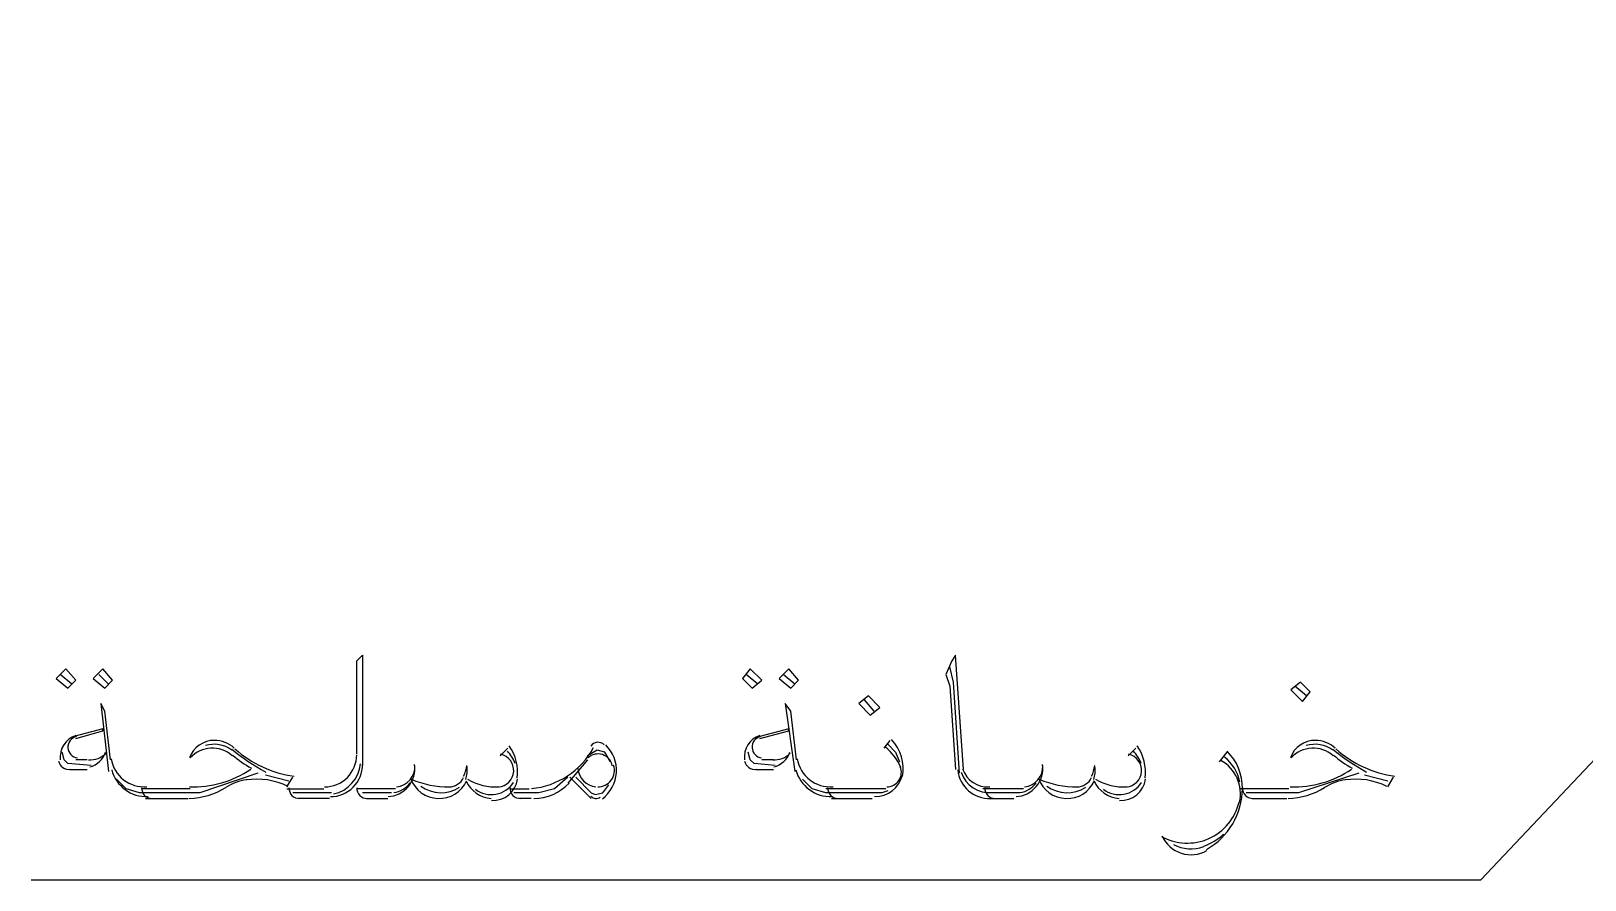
# Model space of a CAD drawing. Header units: millimetres. Extents: x -23396 to 106750, y 116 to 66281.
# Drawn here: x 88015 to 89473, y 37869 to 38666 of the extents above; entities that cross this region are included whole.
import ezdxf

# ---------------------------------------------------------------- set-up
doc = ezdxf.new("R2010")
doc.units = ezdxf.units.MM

# ---------------------------------------------------------------- blocks, each defined once
blk = doc.blocks.new('u14 shaft')
at = {"color": 0}
for p, q in [((-8301.466, -604.8), (-7427.316, 322.29)), ((-9529.166, -365.635), (-9522.816, -359.3)), ((-9529.166, -467.2), (-9529.166, -365.635)), ((-9522.816, -359.3), (-9522.816, -479.95)), ((-8879.316, -365.635), (-8885.666, -380.45)), ((-8877.216, -388.935), (-8881.466, -371.985)), ((-8875.116, -359.3), (-8879.316, -365.635)), ((-8866.616, -484.15), (-8875.116, -359.3)), ((-9846.666, -374.115), (-9857.216, -384.65)), ((-9857.216, -384.65), (-9844.516, -395.265)), ((-9840.316, -391), (-9853.016, -380.45)), ((-9836.066, -386.78), (-9846.666, -374.115)), ((-9844.516, -395.265), (-9836.066, -386.78)), ((-9806.416, -374.115), (-9817.016, -384.65)), ((-9817.016, -384.65), (-9804.316, -395.265)), ((-9800.066, -391), (-9810.666, -380.45)), ((-9795.866, -386.78), (-9806.416, -374.115)), ((-9804.316, -395.265), (-9795.866, -386.78)), ((-9099.466, -374.115), (-9107.916, -384.65)), ((-9107.916, -384.65), (-9097.366, -395.265)), ((-9091.016, -391), (-9103.716, -380.45)), ((-9086.766, -386.78), (-9099.466, -374.115)), ((-9097.366, -395.265), (-9086.766, -386.78)), ((-9057.116, -374.115), (-9067.716, -384.65)), ((-9067.716, -384.65), (-9055.016, -395.265)), ((-9050.766, -391), (-9063.466, -380.45)), ((-9046.566, -386.78), (-9057.116, -374.115)), ((-9055.016, -395.265), (-9046.566, -386.78)), ((-8885.666, -380.45), (-8881.466, -393.13)), ((-8870.866, -488.345), (-8877.216, -388.935)), ((-8498.316, -388.935), (-8508.916, -397.33)), ((-8487.766, -399.465), (-8498.316, -388.935)), ((-8970.366, -403.735), (-8980.916, -412.215)), ((-8957.666, -416.415), (-8970.366, -403.735)), ((-8881.466, -393.13), (-8875.116, -484.15)), ((-8508.916, -397.33), (-8496.216, -410.085)), ((-8491.966, -403.735), (-8504.666, -393.13)), ((-8496.216, -410.085), (-8487.766, -399.465)), ((-9804.316, -420.615), (-9808.566, -412.215)), ((-9808.566, -412.215), (-9800.066, -486.285)), ((-9797.966, -473.53), (-9804.316, -420.615)), ((-9055.016, -420.615), (-9061.366, -412.215)), ((-9061.366, -412.215), (-9050.766, -486.285)), ((-9048.666, -473.53), (-9055.016, -420.615)), ((-8980.916, -412.215), (-8968.216, -424.9)), ((-8964.016, -420.615), (-8974.566, -407.95)), ((-8968.216, -424.9), (-8957.666, -416.415)), ((-9806.416, -439.7), (-9838.166, -448.185)), ((-9806.416, -441.85), (-9806.416, -439.7)), ((-9057.116, -439.7), (-9088.866, -448.185)), ((-9057.116, -441.85), (-9057.116, -439.7)), ((-9836.066, -450.245), (-9806.416, -441.85)), ((-9088.866, -450.245), (-9057.116, -441.85)), ((-8947.066, -452.38), (-8953.416, -460.865)), ((-8949.166, -456.65), (-8940.716, -465.135)), ((-9848.766, -473.53), (-9850.866, -465.135)), ((-9844.516, -477.815), (-9848.766, -473.53)), ((-9823.366, -473.53), (-9836.066, -473.53)), ((-9364.066, -460.865), (-9372.516, -469.33)), ((-9277.266, -473.53), (-9298.416, -498.965)), ((-9266.666, -463), (-9277.266, -469.33)), ((-9258.216, -465.135), (-9266.666, -463)), ((-9251.866, -475.68), (-9258.216, -465.135)), ((-9099.466, -473.53), (-9101.566, -465.135)), ((-9095.216, -477.815), (-9099.466, -473.53)), ((-9074.066, -473.53), (-9086.766, -473.53)), ((-8940.716, -465.135), (-8936.466, -475.68)), ((-8678.266, -460.865), (-8686.716, -469.33)), ((-8578.766, -465.135), (-8587.216, -475.68)), ((-9819.116, -479.95), (-9844.516, -477.815)), ((-9842.416, -484.15), (-9823.366, -484.15)), ((-9637.116, -488.345), (-9700.616, -509.565)), ((-9603.216, -496.83), (-9628.616, -490.48)), ((-9071.966, -479.95), (-9095.216, -477.815)), ((-9093.116, -484.15), (-9074.066, -484.15)), ((-8434.816, -488.345), (-8500.466, -509.565)), ((-8403.066, -496.83), (-8428.466, -490.48)), ((-9781.016, -505.3), (-9791.616, -494.77)), ((-9766.216, -509.565), (-9781.016, -505.3)), ((-9711.166, -505.3), (-9764.116, -505.3)), ((-9605.366, -503.165), (-9599.016, -492.615)), ((-9605.366, -505.3), (-9565.116, -505.3)), ((-9486.816, -505.3), (-9529.166, -505.3)), ((-9361.916, -505.3), (-9340.766, -505.3)), ((-9313.266, -505.3), (-9330.166, -509.565)), ((-9298.416, -492.615), (-9313.266, -505.3)), ((-9273.016, -515.915), (-9296.316, -492.615)), ((-9289.966, -492.615), (-9273.016, -509.565)), ((-9260.316, -509.565), (-9253.966, -501.1)), ((-9031.716, -505.3), (-9042.316, -494.77)), ((-9016.916, -509.565), (-9031.716, -505.3)), ((-8951.316, -505.3), (-9016.916, -505.3)), ((-8949.166, -507.43), (-8955.516, -509.565)), ((-8801.016, -505.3), (-8845.466, -505.3)), ((-8511.016, -505.3), (-8563.966, -505.3)), ((-8403.066, -503.165), (-8396.716, -492.615)), ((-9753.516, -509.565), (-9766.216, -509.565)), ((-9700.616, -509.565), (-9759.866, -509.565)), ((-9759.866, -515.915), (-9747.166, -515.915)), ((-9753.516, -515.915), (-9713.316, -515.915)), ((-9556.666, -509.565), (-9599.016, -509.565)), ((-9558.766, -515.915), (-9592.666, -515.915)), ((-9491.066, -509.565), (-9522.816, -509.565)), ((-9518.566, -515.915), (-9495.266, -515.915)), ((-9330.166, -509.565), (-9357.716, -509.565)), ((-9338.666, -515.915), (-9351.366, -515.915)), ((-9273.016, -509.565), (-9268.816, -511.65)), ((-9268.816, -511.65), (-9260.316, -509.565)), ((-9004.216, -509.565), (-9016.916, -509.565)), ((-8955.516, -509.565), (-9010.566, -509.565)), ((-9010.566, -515.915), (-8997.866, -515.915)), ((-9004.216, -515.915), (-8966.116, -515.915)), ((-8805.266, -509.565), (-8839.116, -509.565)), ((-8839.116, -515.915), (-8826.416, -515.915)), ((-8832.766, -515.915), (-8811.616, -515.915)), ((-8500.466, -509.565), (-8557.616, -509.565)), ((-8551.266, -515.915), (-8513.166, -515.915)), ((-9884.766, -604.8), (-8301.466, -604.8))]:
    blk.add_line(p, q, dxfattribs=at)
for points in [[(-9836.066, -447.215), (-9847.166, -450.795), (-9854.216, -461.82), (-9852.816, -473.475)], [(-9835.166, -448.395), (-9840.816, -449.56), (-9844.916, -454.655), (-9844.516, -460.44)], [(-9684.216, -452.38), (-9696.566, -452.17), (-9707.666, -459.895), (-9711.716, -471.465)], [(-9665.166, -469.12), (-9678.366, -457.285), (-9698.816, -458.31), (-9711.016, -471.465)], [(-9665.516, -462.93), (-9673.816, -456.86), (-9684.566, -455.08), (-9694.416, -458.095)], [(-9662.866, -460.725), (-9668.866, -455.485), (-9676.416, -452.52), (-9684.366, -452.38)], [(-9266.516, -454.515), (-9269.316, -454.8), (-9271.816, -456.315), (-9273.366, -458.59)], [(-9258.916, -457.285), (-9260.866, -455.275), (-9263.666, -454.32), (-9266.516, -454.515)], [(-9245.516, -487.66), (-9244.816, -476.3), (-9249.216, -465.205), (-9257.166, -457.285)], [(-9088.866, -447.215), (-9100.016, -450.795), (-9107.066, -461.82), (-9105.666, -473.475)], [(-9088.016, -448.395), (-9093.666, -449.56), (-9097.716, -454.655), (-9097.366, -460.44)], [(-8933.116, -491.805), (-8930.316, -477.25), (-8934.716, -462.24), (-8944.966, -451.55)], [(-8481.916, -452.38), (-8494.266, -452.17), (-8505.416, -459.895), (-8509.466, -471.465)], [(-8462.716, -469.12), (-8476.116, -457.285), (-8496.566, -458.31), (-8508.766, -471.465)], [(-8463.216, -462.93), (-8471.516, -456.86), (-8482.266, -455.08), (-8492.166, -458.095)], [(-8460.616, -460.725), (-8466.566, -455.485), (-8474.166, -452.52), (-8482.116, -452.38)], [(-9854.966, -474.925), (-9853.516, -480.905), (-9847.866, -484.905), (-9841.916, -484.01)], [(-9844.516, -460.44), (-9844.166, -466.155), (-9839.766, -470.78), (-9834.116, -471.395)], [(-9821.966, -473.475), (-9814.916, -474.025), (-9807.866, -471.395), (-9802.916, -466.3)], [(-9820.716, -481.325), (-9812.416, -479.335), (-9805.916, -473.195), (-9803.416, -465.135)], [(-9797.466, -472.435), (-9794.266, -491.24), (-9777.166, -504.47), (-9758.266, -503.095)], [(-9665.516, -462.1), (-9653.866, -471.395), (-9641.516, -479.81), (-9628.466, -487.185)], [(-9664.616, -468.36), (-9658.266, -473.885), (-9651.566, -478.7), (-9644.166, -482.775)], [(-9662.166, -461.555), (-9644.166, -477.745), (-9621.566, -488.205), (-9597.616, -491.45)], [(-9539.366, -492.97), (-9532.866, -486.355), (-9529.166, -477.395), (-9529.166, -468.095)], [(-9357.716, -486.425), (-9357.166, -477.535), (-9363.166, -469.545), (-9372.016, -467.605)], [(-9355.966, -477.675), (-9357.866, -472.65), (-9360.866, -468.095), (-9364.566, -464.235)], [(-9353.816, -493.585), (-9352.416, -481.185), (-9355.416, -468.645), (-9362.466, -458.235)], [(-9338.316, -504.965), (-9309.716, -502.335), (-9284.166, -485.525), (-9270.566, -460.18)], [(-9260.866, -467.955), (-9266.316, -466.23), (-9272.316, -467.605), (-9276.566, -471.535)], [(-9250.116, -480.02), (-9251.166, -474.29), (-9255.216, -469.755), (-9260.866, -467.955)], [(-9105.666, -474.925), (-9104.216, -480.905), (-9098.566, -484.905), (-9092.616, -484.01)], [(-9097.366, -460.44), (-9097.016, -466.155), (-9092.616, -470.78), (-9086.966, -471.395)], [(-9074.766, -473.475), (-9067.716, -474.025), (-9060.666, -471.395), (-9055.716, -466.3)], [(-9073.566, -481.325), (-9065.266, -479.335), (-9058.716, -473.195), (-9056.266, -465.135)], [(-9048.166, -472.435), (-9044.966, -491.24), (-9027.866, -504.47), (-9008.966, -503.095)], [(-8934.716, -481.875), (-8938.616, -473.265), (-8944.416, -465.68), (-8951.816, -459.895)], [(-8671.916, -486.425), (-8671.366, -477.535), (-8677.366, -469.545), (-8686.216, -467.605)], [(-8672.266, -477.675), (-8674.216, -472.65), (-8677.216, -468.095), (-8680.916, -464.235)], [(-8668.016, -493.585), (-8666.616, -481.185), (-8669.616, -468.645), (-8676.666, -458.235)], [(-8565.016, -520.115), (-8560.766, -502), (-8569.266, -483.18), (-8585.466, -474.29)], [(-8564.816, -497.855), (-8566.766, -487.04), (-8572.766, -477.395), (-8581.416, -470.565)], [(-8561.816, -505.035), (-8561.666, -489.65), (-8567.666, -474.975), (-8578.616, -464.235)], [(-8463.216, -462.1), (-8451.616, -471.395), (-8439.266, -479.81), (-8426.216, -487.185)], [(-8462.366, -468.36), (-8456.016, -473.885), (-8449.316, -478.7), (-8441.916, -482.775)], [(-8459.866, -461.555), (-8441.916, -477.745), (-8419.316, -488.205), (-8395.316, -491.45)], [(-9796.716, -484.5), (-9791.966, -502.405), (-9775.416, -514.61), (-9757.066, -513.78)], [(-9711.916, -503.095), (-9688.066, -503.92), (-9664.616, -497.235), (-9644.866, -484.01)], [(-9554.366, -510.89), (-9538.516, -507.575), (-9526.516, -494.13), (-9525.116, -477.885)], [(-9533.016, -503.585), (-9526.516, -496.97), (-9522.816, -488.01), (-9522.816, -478.63)], [(-9485.566, -503.095), (-9473.766, -501.86), (-9464.966, -491.52), (-9465.666, -479.67)], [(-9472.716, -502.76), (-9467.266, -496.145), (-9464.766, -487.445), (-9466.016, -478.91)], [(-9412.366, -491.59), (-9410.616, -487.94), (-9409.366, -483.935), (-9408.866, -479.88)], [(-9409.916, -495.105), (-9408.516, -490.55), (-9408.166, -485.735), (-9408.666, -480.975)], [(-9374.266, -503.165), (-9365.466, -502.475), (-9358.416, -495.385), (-9357.716, -486.425)], [(-9287.666, -483.25), (-9286.616, -493.725), (-9278.316, -502), (-9267.916, -503.095)], [(-9260.866, -516.32), (-9251.866, -509.445), (-9246.216, -498.965), (-9245.516, -487.66)], [(-9251.166, -495.86), (-9247.616, -491.17), (-9246.766, -485.05), (-9248.516, -479.455)], [(-9049.566, -484.5), (-9044.816, -502.405), (-9028.216, -514.61), (-9009.866, -513.78)], [(-8963.666, -513.78), (-8949.166, -514.115), (-8936.466, -504.345), (-8933.116, -490.215)], [(-8937.016, -496.145), (-8934.016, -491.735), (-8933.466, -486.07), (-8935.616, -481.255)], [(-8872.816, -484.695), (-8870.866, -502.88), (-8855.166, -516.535), (-8836.816, -515.915)], [(-8869.116, -487.185), (-8864.366, -501.505), (-8850.216, -510.75), (-8835.266, -509.445)], [(-8867.366, -483.53), (-8863.266, -496.075), (-8851.116, -504.135), (-8837.866, -503.095)], [(-8799.766, -503.095), (-8787.966, -501.86), (-8779.166, -491.52), (-8779.866, -479.67)], [(-8786.916, -502.76), (-8781.466, -496.145), (-8778.966, -487.445), (-8780.216, -478.91)], [(-8726.566, -491.59), (-8724.816, -487.94), (-8723.566, -483.935), (-8723.066, -479.88)], [(-8724.116, -495.105), (-8722.716, -490.55), (-8722.366, -485.735), (-8722.866, -480.975)], [(-8688.466, -503.165), (-8679.666, -502.475), (-8672.616, -495.385), (-8671.916, -486.425)], [(-8509.616, -503.095), (-8485.816, -503.92), (-8462.366, -497.235), (-8442.616, -484.01)], [(-9764.116, -504.205), (-9764.116, -507.29), (-9762.866, -510.255), (-9760.766, -512.46)], [(-9712.066, -515.845), (-9697.966, -515.495), (-9684.216, -511.295), (-9672.216, -503.78)], [(-9649.266, -495.385), (-9657.366, -496.62), (-9665.166, -499.51), (-9672.216, -503.85)], [(-9604.116, -502.83), (-9618.216, -495.72), (-9634.266, -493.18), (-9649.816, -495.65)], [(-9603.216, -504.205), (-9603.216, -507.29), (-9602.016, -510.255), (-9599.866, -512.46)], [(-9564.266, -503.165), (-9554.916, -503.235), (-9545.916, -499.585), (-9539.366, -492.97)], [(-9557.916, -513.78), (-9548.566, -513.855), (-9539.566, -510.13), (-9533.016, -503.585)], [(-9529.166, -504.205), (-9529.166, -507.29), (-9527.916, -510.255), (-9525.816, -512.46)], [(-9494.916, -513.78), (-9486.316, -513.36), (-9478.366, -509.37), (-9472.716, -502.76)], [(-9488.566, -509.3), (-9481.366, -508.33), (-9475.016, -504.47), (-9470.616, -498.615)], [(-9470.066, -494.06), (-9465.666, -506.675), (-9453.816, -515.37), (-9440.416, -515.845)], [(-9469.516, -494.89), (-9456.316, -500.48), (-9442.216, -503.305), (-9427.916, -503.165)], [(-9459.116, -502.265), (-9446.616, -511.505), (-9429.666, -511.985), (-9416.816, -503.445)], [(-9440.416, -515.845), (-9427.016, -516.395), (-9414.666, -508.755), (-9409.216, -496.48)], [(-9428.266, -503.165), (-9421.566, -503.095), (-9415.366, -499.105), (-9412.366, -492.97)], [(-9409.716, -496.62), (-9404.816, -507.575), (-9394.216, -514.945), (-9382.216, -515.845)], [(-9408.166, -494.625), (-9397.766, -501.03), (-9385.566, -503.92), (-9373.416, -503.025)], [(-9399.516, -505.72), (-9393.166, -510.605), (-9385.066, -512.6), (-9377.116, -511.225)], [(-9381.866, -517.91), (-9367.766, -519.02), (-9355.216, -508.685), (-9353.666, -494.625)], [(-9377.116, -511.225), (-9369.166, -509.85), (-9362.316, -505.155), (-9357.866, -498.42)], [(-9361.916, -504.205), (-9361.916, -507.29), (-9360.716, -510.255), (-9358.566, -512.46)], [(-9335.816, -515.915), (-9321.216, -515.985), (-9307.066, -509.85), (-9297.216, -498.965)], [(-9265.966, -503.165), (-9260.166, -503.305), (-9254.716, -500.625), (-9251.166, -495.86)], [(-9014.816, -504.205), (-9014.816, -507.29), (-9013.566, -510.255), (-9011.466, -512.46)], [(-8950.266, -503.165), (-8944.966, -503.165), (-8940.016, -500.555), (-8937.016, -496.145)], [(-8843.366, -504.205), (-8843.366, -507.29), (-8842.116, -510.255), (-8840.016, -512.46)], [(-8809.116, -513.78), (-8800.516, -513.36), (-8792.566, -509.37), (-8786.916, -502.76)], [(-8804.916, -509.3), (-8797.666, -508.33), (-8791.166, -504.47), (-8787.066, -498.615)], [(-8784.266, -494.06), (-8779.866, -506.675), (-8768.016, -515.37), (-8754.616, -515.845)], [(-8783.716, -494.89), (-8770.516, -500.48), (-8756.416, -503.305), (-8742.116, -503.165)], [(-8775.466, -502.265), (-8762.916, -511.505), (-8745.966, -511.985), (-8732.916, -503.445)], [(-8754.616, -515.845), (-8741.216, -516.395), (-8728.866, -508.755), (-8723.416, -496.48)], [(-8742.466, -503.165), (-8735.766, -503.095), (-8729.566, -499.105), (-8726.566, -492.97)], [(-8723.916, -496.62), (-8719.016, -507.575), (-8708.416, -514.945), (-8696.416, -515.845)], [(-8722.366, -494.625), (-8711.966, -501.03), (-8699.766, -503.92), (-8687.616, -503.025)], [(-8713.716, -505.72), (-8707.366, -510.605), (-8699.266, -512.6), (-8691.316, -511.225)], [(-8696.066, -517.91), (-8681.966, -519.02), (-8669.416, -508.685), (-8667.866, -494.625)], [(-8691.316, -511.225), (-8683.366, -509.85), (-8676.516, -505.155), (-8672.066, -498.42)], [(-8601.016, -571.515), (-8577.016, -557.88), (-8562.016, -532.515), (-8561.816, -504.965)], [(-8561.816, -504.205), (-8561.816, -507.29), (-8560.616, -510.255), (-8558.466, -512.46)], [(-8511.916, -515.845), (-8497.816, -515.495), (-8484.066, -511.295), (-8472.066, -503.78)], [(-8449.116, -495.385), (-8457.216, -496.62), (-8465.016, -499.51), (-8472.066, -503.85)], [(-8403.966, -502.83), (-8418.066, -495.72), (-8434.116, -493.18), (-8449.666, -495.65)], [(-9760.766, -512.46), (-9758.466, -514.665), (-9755.466, -515.915), (-9752.466, -515.915)], [(-9599.866, -512.46), (-9597.616, -514.665), (-9594.616, -515.915), (-9591.616, -515.915)], [(-9525.816, -512.46), (-9523.516, -514.665), (-9520.516, -515.915), (-9517.516, -515.915)], [(-9358.566, -512.46), (-9356.316, -514.665), (-9353.316, -515.915), (-9350.316, -515.915)], [(-9273.566, -513.165), (-9270.916, -516.32), (-9266.316, -516.815), (-9263.166, -514.33)], [(-9011.466, -512.46), (-9009.166, -514.665), (-9006.166, -515.915), (-9003.166, -515.915)], [(-8840.016, -512.46), (-8837.716, -514.665), (-8834.716, -515.915), (-8831.716, -515.915)], [(-8598.516, -559.59), (-8581.966, -552.215), (-8569.766, -537.47), (-8565.566, -519.78)], [(-8558.466, -512.46), (-8556.216, -514.665), (-8553.216, -515.915), (-8550.216, -515.915)], [(-8650.216, -557.315), (-8634.316, -566.135), (-8615.266, -566.965), (-8598.516, -559.59)], [(-8649.666, -556.77), (-8645.616, -565.73), (-8638.016, -572.555), (-8628.666, -575.59)], [(-8603.816, -567.935), (-8596.066, -564.83), (-8588.666, -560.42), (-8582.466, -554.845)], [(-8636.966, -566.01), (-8626.916, -571.585), (-8614.916, -572.485), (-8604.166, -568.41)], [(-8628.666, -575.59), (-8619.366, -578.605), (-8609.266, -577.58), (-8600.666, -572.75)]]:
    blk.add_open_spline(points, degree=3, dxfattribs=at)
blk = doc.blocks.new('upn st')
at = {"linetype": 'Continuous', "xscale": 0.171875, "yscale": 0.171875, "zscale": 0.171875}
blk.add_blockref('u14 shaft', (6951.345, -5502.442), dxfattribs=at)

msp = doc.modelspace()

# ---------------------------------------------------------------- block references
at = {"xscale": 5, "yscale": 5, "zscale": 5}
msp.add_blockref('upn st', (61752.657, 65900.837), dxfattribs=at)

doc.saveas('drawing.dxf')
